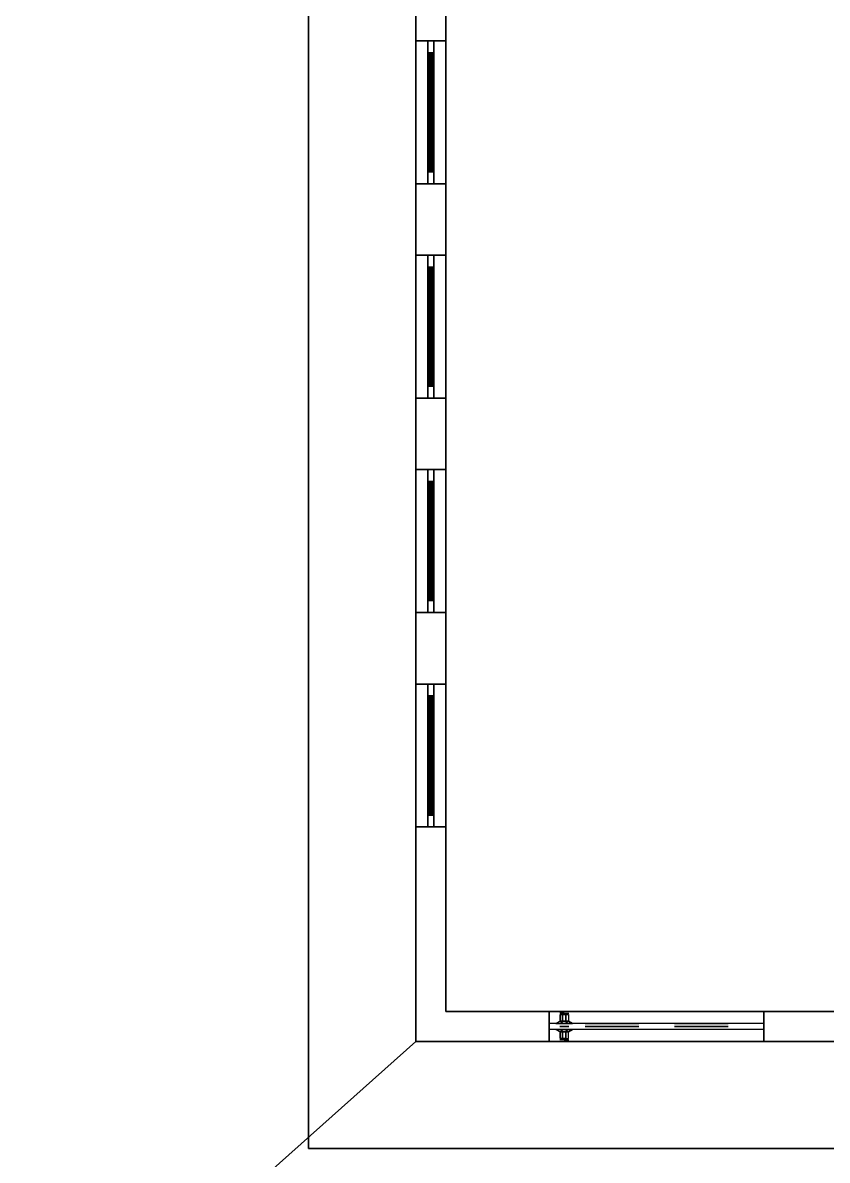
# Model space of a CAD drawing. Extents: x -340 to 755, y -404 to 683.
# Drawn here: x -66 to 69, y -120 to 71 of the extents above; entities that cross this region are included whole.
import ezdxf

# ---------------------------------------------------------------- set-up
doc = ezdxf.new("R2010")
doc.units = 0
for name, color, linetype in [('CEILING', 1, 'CONTINUOUS'), ('DOOR', 1, 'CONTINUOUS'), ('DOOR_HANDLE', 7, 'CONTINUOUS'), ('FASCIA', 2, 'CONTINUOUS'), ('FLOOR', 44, 'CONTINUOUS'), ('GLASS', 4, 'CONTINUOUS'), ('ROOF', 22, 'CONTINUOUS'), ('TERRAIN', 104, 'CONTINUOUS'), ('WALL', 43, 'CONTINUOUS'), ('WALL_INT', 7, 'CONTINUOUS'), ('WIN_FRM', 20, 'CONTINUOUS'), ('WINDOW', 10, 'CONTINUOUS')]:
    doc.layers.add(name, color=color, linetype=linetype)

# ---------------------------------------------------------------- blocks, each defined once
blk = doc.blocks.new('DOOR1')
at = {"layer": 'DOOR'}
for p, q in [((-0.5, 36.03), (0.5, 36.03)), ((-0.5, 0), (0.5, 0))]:
    blk.add_line(p, q, dxfattribs=at)
at = {"layer": 'DOOR', "extrusion": (-1, -3.01826e-16, 0)}
for p, q in [((0.5, 30.02, 48), (0.5, 30.02, 74)), ((0.5, 30.02, 42), (0.5, 21.02, 42)), ((0.5, 21.02, 12), (0.5, 30.02, 12)), ((0.5, 21.02, 48), (0.5, 30.02, 48)), ((0.5, 30.02, 12), (0.5, 30.02, 42)), ((0.5, 30.02, 74), (0.5, 21.02, 74)), ((0.5, 21.02, 74), (0.5, 21.02, 48)), ((0.5, 21.02, 42), (0.5, 21.02, 12)), ((0.5, 15.01, 48), (0.5, 15.01, 74)), ((0.5, 15.01, 12), (0.5, 15.01, 42)), ((0.5, 6, 12), (0.5, 15.01, 12)), ((0.5, 15.01, 42), (0.5, 6, 42)), ((0.5, 6, 48), (0.5, 15.01, 48)), ((0.5, 15.01, 74), (0.5, 6, 74)), ((0.5, 6, 74), (0.5, 6, 48)), ((0.5, 6, 42), (0.5, 6, 12))]:
    blk.add_line(p, q, dxfattribs=at)
at = {"layer": 'DOOR'}
for points, invisible_edges in [([(-0.5, 36.03, 12), (-0.5, 36.03, 74), (-0.5, 30.02, 74), (-0.5, 30.02, 12)], 14), ([(-0.5, 0, 12), (-0.5, 0), (-0.5, 36.03), (-0.5, 36.03, 12)], 8), ([(-0.5, 36.03, 74), (-0.5, 0, 74), (-0.5, 0, 79.99), (-0.5, 36.03, 80)], 1), ([(0.5, 36.03, 12), (0.5, 36.03, 74), (0.5, 30.02, 74), (0.5, 30.02, 12)], 14), ([(0.5, 0, 12), (0.5, 0), (0.5, 36.03), (0.5, 36.03, 12)], 8), ([(0.5, 36.03, 74), (0.5, 0, 74), (0.5, 0, 79.99), (0.5, 36.03, 80)], 1), ([(0.5, 21.02, 48), (0.5, 30.02, 48), (0.5, 30.02, 42), (0.5, 21.02, 42)], 10), ([(0.5, 21.02, 48), (0.5, 30.02, 48), (0.5, 30.02, 42), (0.5, 21.02, 42)], 10), ([(-0.5, 15.01, 48), (-0.5, 21.02, 48), (-0.5, 21.02, 74), (-0.5, 15.01, 74)], 15), ([(-0.5, 15.01, 12), (-0.5, 21.02, 12), (-0.5, 21.02, 48), (-0.5, 15.01, 48)], 15), ([(0.5, 15.01, 48), (0.5, 21.02, 48), (0.5, 21.02, 74), (0.5, 15.01, 74)], 15), ([(0.5, 15.01, 12), (0.5, 21.02, 12), (0.5, 21.02, 48), (0.5, 15.01, 48)], 15), ([(0.5, 15.01, 48), (0.5, 6, 48), (0.5, 6, 42), (0.5, 15.01, 42)], 10), ([(0.5, 15.01, 48), (0.5, 6, 48), (0.5, 6, 42), (0.5, 15.01, 42)], 10), ([(-0.5, 0, 74), (-0.5, 0, 12), (-0.5, 6, 12), (-0.5, 6, 74)], 14), ([(0.5, 0, 74), (0.5, 0, 12), (0.5, 6, 12), (0.5, 6, 74)], 14)]:
    blk.add_3dface(points, dxfattribs=dict(at, invisible_edges=invisible_edges))
for points in [[(0, 21.02, 48), (0, 30.02, 48), (0, 30.02, 74), (0, 21.02, 74)], [(0, 21.02, 12), (0, 30.02, 12), (0, 30.02, 42), (0, 21.02, 42)], [(0, 6, 48), (0, 15.01, 48), (0, 15.01, 74), (0, 6, 74)], [(0, 6, 42), (0, 6, 12), (0, 15.01, 12), (0, 15.01, 42)]]:
    blk.add_3dface(points, dxfattribs=at)
at = {"layer": 'DOOR_HANDLE', "extrusion": (1, -1.22461e-16, 0)}
blk.add_lwpolyline([(32.76, 36, -0.025802), (32.83, 37.23, -0.035463), (32.98, 38.12, -0.074651), (33.3, 38.88, -0.26275), (33.51, 39, -0.26275), (33.73, 38.88, -0.074651), (34.04, 38.12, -0.035463), (34.2, 37.23, -0.025802), (34.26, 36, -0.025802), (34.2, 34.77, -0.035463), (34.04, 33.88, -0.074651), (33.73, 33.12, -0.26275), (33.51, 33, -0.26275), (33.3, 33.12, -0.074651), (32.98, 33.88, -0.035463), (32.83, 34.77, -0.025802)], format="xyb", close=True, dxfattribs=at)
blk.add_lwpolyline([(32.76, 36, -0.025802), (32.83, 37.23, -0.035463), (32.98, 38.12, -0.074651), (33.3, 38.88, -0.26275), (33.51, 39, -0.26275), (33.73, 38.88, -0.074651), (34.04, 38.12, -0.035463), (34.2, 37.23, -0.025802), (34.26, 36, -0.025802), (34.2, 34.77, -0.035463), (34.04, 33.88, -0.074651), (33.73, 33.12, -0.26275), (33.51, 33, -0.26275), (33.3, 33.12, -0.074651), (32.98, 33.88, -0.035463), (32.83, 34.77, -0.025802)], format="xyb", close=True, dxfattribs=at)
at = {"layer": 'DOOR_HANDLE', "linetype": 'CONTINUOUS'}
for points in [[(-0.5, 34.09, 37.39), (-0.88, 33.8, 36.69), (-0.88, 34.21, 36.29), (-0.5, 34.9, 36.57)], [(-0.88, 34.21, 35.71), (-0.88, 33.8, 35.31), (-0.5, 34.09, 34.61), (-0.5, 34.9, 35.43)], [(-0.88, 34.21, 36.29), (-0.88, 34.21, 35.71), (-0.5, 34.9, 35.43), (-0.5, 34.9, 36.57)], [(0.5, 34.09, 37.39), (0.88, 33.8, 36.69), (0.88, 34.21, 36.29), (0.5, 34.9, 36.57)], [(0.88, 34.21, 35.71), (0.88, 33.8, 35.31), (0.5, 34.09, 34.61), (0.5, 34.9, 35.43)], [(0.88, 34.21, 36.29), (0.88, 34.21, 35.71), (0.5, 34.9, 35.43), (0.5, 34.9, 36.57)], [(-2, 33.8, 35.31), (-2, 34.21, 35.71), (-0.88, 34.21, 35.71), (-0.88, 33.8, 35.31)], [(-2, 33.8, 36.69), (-0.88, 33.8, 36.69), (-0.88, 34.21, 36.29), (-2, 34.21, 36.29)], [(-0.88, 34.21, 36.29), (-0.88, 34.21, 35.71), (-2, 34.21, 35.71), (-2, 34.21, 36.29)], [(-2, 33.23, 35.31), (-2, 33.8, 35.31), (-0.88, 33.8, 35.31), (-0.88, 33.23, 35.31)], [(-0.88, 33.23, 36.69), (-0.88, 33.8, 36.69), (-2, 33.8, 36.69), (-2, 33.23, 36.69)], [(-0.88, 32.82, 36.29), (-0.88, 33.23, 36.69), (-2, 33.23, 36.69), (-2, 32.82, 36.29)], [(-0.5, 32.94, 37.39), (-0.5, 34.09, 37.39), (-0.88, 33.8, 36.69), (-0.88, 33.23, 36.69)], [(-0.88, 33.23, 35.31), (-0.88, 33.8, 35.31), (-0.5, 34.09, 34.61), (-0.5, 32.94, 34.61)], [(-0.5, 32.13, 36.57), (-0.5, 32.94, 37.39), (-0.88, 33.23, 36.69), (-0.88, 32.82, 36.29)], [(-0.88, 32.82, 35.71), (-0.88, 33.23, 35.31), (-0.5, 32.94, 34.61), (-0.5, 32.13, 35.43)], [(-0.88, 32.82, 36.29), (-0.88, 32.82, 35.71), (-0.5, 32.13, 35.43), (-0.5, 32.13, 36.57)], [(0.5, 32.94, 37.39), (0.5, 34.09, 37.39), (0.88, 33.8, 36.69), (0.88, 33.23, 36.69)], [(0.88, 33.23, 35.31), (0.88, 33.8, 35.31), (0.5, 34.09, 34.61), (0.5, 32.94, 34.61)], [(0.5, 32.13, 36.57), (0.5, 32.94, 37.39), (0.88, 33.23, 36.69), (0.88, 32.82, 36.29)], [(0.88, 32.82, 35.71), (0.88, 33.23, 35.31), (0.5, 32.94, 34.61), (0.5, 32.13, 35.43)], [(0.88, 32.82, 36.29), (0.88, 32.82, 35.71), (0.5, 32.13, 35.43), (0.5, 32.13, 36.57)], [(2, 33.8, 35.31), (2, 34.21, 35.71), (0.88, 34.21, 35.71), (0.88, 33.8, 35.31)], [(2, 33.8, 36.69), (0.88, 33.8, 36.69), (0.88, 34.21, 36.29), (2, 34.21, 36.29)], [(0.88, 34.21, 36.29), (0.88, 34.21, 35.71), (2, 34.21, 35.71), (2, 34.21, 36.29)], [(2, 33.23, 35.31), (2, 33.8, 35.31), (0.88, 33.8, 35.31), (0.88, 33.23, 35.31)], [(0.88, 33.23, 36.69), (0.88, 33.8, 36.69), (2, 33.8, 36.69), (2, 33.23, 36.69)], [(0.88, 32.82, 36.29), (0.88, 33.23, 36.69), (2, 33.23, 36.69), (2, 32.82, 36.29)]]:
    blk.add_3dface(points, dxfattribs=at)
at = {"layer": 'DOOR_HANDLE', "invisible_edges": 13}
for points in [[(-2.25, 33.51, 36), (-2.25, 34.14, 37.62), (-2.25, 34.26, 36.75)], [(-2.25, 33.51, 36), (-2.25, 34.14, 34.38), (-2.25, 34.26, 35.25)], [(-2.25, 33.51, 36), (-2.25, 34.26, 35.25), (-2.25, 34.26, 36)], [(-2.25, 33.51, 36), (-2.25, 34.26, 36.75), (-2.25, 34.26, 36)], [(-2.25, 33.51, 36), (-2.25, 34.01, 38.25), (-2.25, 34.14, 37.62)], [(-2.25, 33.51, 36), (-2.25, 34.01, 33.75), (-2.25, 34.14, 34.38)], [(-2.25, 33.51, 36), (-2.25, 33.76, 38.88), (-2.25, 34.01, 38.25)], [(-2.25, 33.51, 36), (-2.25, 33.76, 33.13), (-2.25, 34.01, 33.75)], [(-2.25, 33.51, 36), (-2.25, 33.51, 39), (-2.25, 33.76, 38.88)], [(-2.25, 33.51, 36), (-2.25, 33.51, 33), (-2.25, 33.76, 33.13)], [(-2.25, 33.51, 36), (-2.25, 33.26, 38.88), (-2.25, 33.01, 38.25)], [(-2.25, 33.51, 36), (-2.25, 33.51, 39), (-2.25, 33.26, 38.88)], [(-2.25, 33.51, 36), (-2.25, 33.51, 33), (-2.25, 33.26, 33.13)], [(-2.25, 33.51, 36), (-2.25, 33.01, 38.25), (-2.25, 32.89, 37.62)], [(-2.25, 33.51, 36), (-2.25, 32.89, 37.62), (-2.25, 32.76, 36.75)], [(-2.25, 33.51, 36), (-2.25, 32.89, 34.38), (-2.25, 32.76, 35.25)], [(-2.25, 33.51, 36), (-2.25, 33.01, 33.75), (-2.25, 32.89, 34.38)], [(-2.25, 33.51, 36), (-2.25, 33.26, 33.13), (-2.25, 33.01, 33.75)], [(-2.25, 33.51, 36), (-2.25, 32.76, 35.25), (-2.25, 32.76, 36)], [(-2.25, 33.51, 36), (-2.25, 32.76, 36.75), (-2.25, 32.76, 36)], [(2.25, 33.51, 36), (2.25, 34.14, 37.62), (2.25, 34.26, 36.75)], [(2.25, 33.51, 36), (2.25, 34.14, 34.38), (2.25, 34.26, 35.25)], [(2.25, 33.51, 36), (2.25, 34.26, 35.25), (2.25, 34.26, 36)], [(2.25, 33.51, 36), (2.25, 34.26, 36.75), (2.25, 34.26, 36)], [(2.25, 33.51, 36), (2.25, 34.01, 38.25), (2.25, 34.14, 37.62)], [(2.25, 33.51, 36), (2.25, 34.01, 33.75), (2.25, 34.14, 34.38)], [(2.25, 33.51, 36), (2.25, 33.76, 38.88), (2.25, 34.01, 38.25)], [(2.25, 33.51, 36), (2.25, 33.76, 33.13), (2.25, 34.01, 33.75)], [(2.25, 33.51, 36), (2.25, 33.51, 39), (2.25, 33.76, 38.88)], [(2.25, 33.51, 36), (2.25, 33.51, 33), (2.25, 33.76, 33.13)], [(2.25, 33.51, 36), (2.25, 33.26, 38.88), (2.25, 33.01, 38.25)], [(2.25, 33.51, 36), (2.25, 33.51, 39), (2.25, 33.26, 38.88)], [(2.25, 33.51, 36), (2.25, 33.51, 33), (2.25, 33.26, 33.13)], [(2.25, 33.51, 36), (2.25, 33.01, 38.25), (2.25, 32.89, 37.62)], [(2.25, 33.51, 36), (2.25, 32.89, 37.62), (2.25, 32.76, 36.75)], [(2.25, 33.51, 36), (2.25, 32.89, 34.38), (2.25, 32.76, 35.25)], [(2.25, 33.51, 36), (2.25, 33.01, 33.75), (2.25, 32.89, 34.38)], [(2.25, 33.51, 36), (2.25, 33.26, 33.13), (2.25, 33.01, 33.75)], [(2.25, 33.51, 36), (2.25, 32.76, 35.25), (2.25, 32.76, 36)], [(2.25, 33.51, 36), (2.25, 32.76, 36.75), (2.25, 32.76, 36)]]:
    blk.add_3dface(points, dxfattribs=at)
blk = doc.blocks.new('WINDOW')
at = {"layer": 'GLASS'}
blk.add_3dface([(22, 0.5, 2), (22, 0.5, 34), (2, 0.5, 34), (2, 0.5, 2)], dxfattribs=at)
at = {"layer": 'WINDOW'}
for points in [[(0, 0, 36), (0, 1, 36), (0, 1), (0, 0)], [(0, 1), (0, 1, 36), (2, 1, 34), (2, 1, 2)], [(0, 1), (0, 0), (24, 0), (24, 1)], [(24, 1), (0, 1), (2, 1, 2), (22, 1, 2)], [(24, 1, 36), (24, 0, 36), (0, 0, 36), (0, 1, 36)], [(2, 1, 34), (0, 1, 36), (24, 1, 36), (22, 1, 34)], [(0, 0), (0, 0, 36), (2, 0, 34), (2, 0, 2)], [(24, 0), (0, 0), (2, 0, 2), (22, 0, 2)], [(2, 0, 34), (0, 0, 36), (24, 0, 36), (22, 0, 34)], [(22, 1, 2), (22, 0, 2), (2, 0, 2), (2, 1, 2)], [(22, 1, 34), (2, 1, 34), (2, 0, 34), (22, 0, 34)], [(22, 0.75, 12.25), (22, 0.25, 12.25), (2, 0.25, 12.25), (2, 0.75, 12.25)], [(2, 0.75, 11.75), (2, 0.25, 11.75), (22, 0.25, 11.75), (22, 0.75, 11.75)], [(2, 0.75, 11.75), (2, 0.75, 12.25), (22, 0.75, 12.25), (22, 0.75, 11.75)], [(22, 0.75, 24.25), (22, 0.25, 24.25), (2, 0.25, 24.25), (2, 0.75, 24.25)], [(2, 0.75, 23.75), (2, 0.25, 23.75), (22, 0.25, 23.75), (22, 0.75, 23.75)], [(2, 0.75, 23.75), (2, 0.75, 24.25), (22, 0.75, 24.25), (22, 0.75, 23.75)], [(2, 0.25, 11.75), (2, 0.25, 12.25), (22, 0.25, 12.25), (22, 0.25, 11.75)], [(2, 0.25, 23.75), (2, 0.25, 24.25), (22, 0.25, 24.25), (22, 0.25, 23.75)], [(11.75, 0.75, 2), (11.75, 0.25, 2), (11.75, 0.25, 34), (11.75, 0.75, 34)], [(11.75, 0.75, 2), (11.75, 0.75, 34), (12.25, 0.75, 34), (12.25, 0.75, 2)], [(11.75, 0.25, 2), (11.75, 0.25, 34), (12.25, 0.25, 34), (12.25, 0.25, 2)], [(12.25, 0.75, 2), (12.25, 0.25, 2), (12.25, 0.25, 34), (12.25, 0.75, 34)], [(22, 1, 2), (22, 0, 2), (22, 0, 34), (22, 1, 34)], [(22, 1, 34), (22, 1, 2), (24, 1), (24, 1, 36)], [(22, 0, 34), (22, 0, 2), (24, 0), (24, 0, 36)], [(24, 1), (24, 0), (24, 0, 36), (24, 1, 36)]]:
    blk.add_3dface(points, dxfattribs=at)

msp = doc.modelspace()

# ---------------------------------------------------------------- linework, layer by layer
at = {"layer": 'CEILING'}
msp.add_3dface([(-18, -118.02, 81.52), (84, -118.02, 183.52), (84, 157.98, 183.52), (-18, 157.98, 81.52)], dxfattribs=at)
at = {"layer": 'FASCIA'}
for points in [[(-18, -118.02, 90), (-18, 157.98, 90), (-18, 157.98, 81.52), (-18, -118.02, 81.52)], [(84, -118.02, 183.52), (84, -118.02, 192), (-18, -118.02, 90), (-18, -118.02, 81.52)]]:
    msp.add_3dface(points, dxfattribs=at)
at = {"layer": 'FLOOR'}
msp.add_3dface([(0, 139.98, 3.52), (168, 139.98, 3.52), (168, -100.02, 3.52), (0, -100.02, 3.52)], dxfattribs=at)
at = {"layer": 'ROOF'}
msp.add_3dface([(-18, -118.02, 90), (84, -118.02, 192), (84, 157.98, 192), (-18, 157.98, 90)], dxfattribs=at)
at = {"layer": 'TERRAIN'}
for points in [[(-336, 679.98, 3.52), (-336, -400.02, 3.52), (0, -100.02, 3.52), (0, 139.98, 3.52)], [(744, -400.02, 3.52), (168, -100.02, 3.52), (0, -100.02, 3.52), (-336, -400.02, 3.52)]]:
    msp.add_3dface(points, dxfattribs=at)
at = {"layer": 'WALL'}
for points in [[(0, 79.98, 3.52), (0, 67.98, 3.52), (0, 67.98, 99.52), (0, 79.98, 99.52)], [(0, 43.98, 75.52), (0, 43.98, 99.52), (0, 67.98, 99.52), (0, 67.98, 75.52)], [(0, 43.98, 3.52), (0, 43.98, 39.52), (0, 67.98, 39.52), (0, 67.98, 3.52)], [(0, 31.98, 3.52), (0, 31.98, 99.52), (0, 43.98, 99.52), (0, 43.98, 3.52)], [(0, 7.98, 75.52), (0, 7.98, 99.52), (0, 31.98, 99.52), (0, 31.98, 75.52)], [(0, 7.98, 3.52), (0, 7.98, 39.52), (0, 31.98, 39.52), (0, 31.98, 3.52)], [(0, -4.02, 3.52), (0, -4.02, 99.52), (0, 7.98, 99.52), (0, 7.98, 3.52)], [(0, -28.02, 75.52), (0, -28.02, 99.52), (0, -4.02, 99.52), (0, -4.02, 75.52)], [(0, -28.02, 3.52), (0, -28.02, 39.52), (0, -4.02, 39.52), (0, -4.02, 3.52)], [(0, -40.02, 3.52), (0, -40.02, 99.52), (0, -28.02, 99.52), (0, -28.02, 3.52)], [(0, -64.02, 75.52), (0, -64.02, 99.52), (0, -40.02, 99.52), (0, -40.02, 75.52)], [(0, -64.02, 3.52), (0, -64.02, 39.52), (0, -40.02, 39.52), (0, -40.02, 3.52)], [(0, -64.02, 3.52), (0, -100.02, 3.52), (0, -100.02, 99.52), (0, -64.02, 99.52)], [(22.39, -100.02, 3.52), (0, -100.02, 3.52), (0, -100.02, 99.52), (22.39, -100.02, 99.52)], [(0, -100.02, 99.52), (84, -100.02, 183.52), (168, -100.02, 99.52)], [(58.41, -100.02, 83.51), (58.41, -100.02, 99.52), (22.39, -100.02, 99.52), (22.39, -100.02, 83.52)], [(84, -100.02, 3.52), (58.41, -100.02, 3.52), (58.41, -100.02, 99.52), (84, -100.02, 99.52)]]:
    msp.add_3dface(points, dxfattribs=at)
at = {"layer": 'WALL_INT'}
for points in [[(5, 79.98, 3.52), (5, 67.98, 3.52), (5, 67.98, 104.52), (5, 79.98, 104.52)], [(5, 43.98, 75.52), (5, 43.98, 104.52), (5, 67.98, 104.52), (5, 67.98, 75.52)], [(5, 43.98, 3.52), (5, 43.98, 39.52), (5, 67.98, 39.52), (5, 67.98, 3.52)], [(5, 31.98, 3.52), (5, 31.98, 104.52), (5, 43.98, 104.52), (5, 43.98, 3.52)], [(5, 7.98, 75.52), (5, 7.98, 104.52), (5, 31.98, 104.52), (5, 31.98, 75.52)], [(5, 7.98, 3.52), (5, 7.98, 39.52), (5, 31.98, 39.52), (5, 31.98, 3.52)], [(5, -4.02, 3.52), (5, -4.02, 104.52), (5, 7.98, 104.52), (5, 7.98, 3.52)], [(5, -28.02, 75.52), (5, -28.02, 104.52), (5, -4.02, 104.52), (5, -4.02, 75.52)], [(5, -28.02, 3.52), (5, -28.02, 39.52), (5, -4.02, 39.52), (5, -4.02, 3.52)], [(5, -40.02, 3.52), (5, -40.02, 104.52), (5, -28.02, 104.52), (5, -28.02, 3.52)], [(5, -64.02, 75.52), (5, -64.02, 104.52), (5, -40.02, 104.52), (5, -40.02, 75.52)], [(5, -64.02, 3.52), (5, -64.02, 39.52), (5, -40.02, 39.52), (5, -40.02, 3.52)], [(5, -64.02, 3.52), (5, -95.02, 3.52), (5, -95.02, 104.52), (5, -64.02, 104.52)], [(22.39, -95.02, 3.52), (5, -95.02, 3.52), (5, -95.02, 99.52), (22.39, -95.02, 99.52)], [(163, -95.02, 99.52), (163, -95.02, 104.52), (5, -95.02, 104.52), (5, -95.02, 99.52)], [(5, -95.02, 104.52), (84, -95.02, 183.52), (163, -95.02, 104.52)], [(58.41, -95.02, 83.51), (58.41, -95.02, 99.52), (22.39, -95.02, 99.52), (22.39, -95.02, 83.52)], [(84, -95.02, 3.52), (58.41, -95.02, 3.52), (58.41, -95.02, 99.52), (84, -95.02, 99.52)]]:
    msp.add_3dface(points, dxfattribs=at)
at = {"layer": 'WIN_FRM'}
for points in [[(5, 43.98, 39.52), (0, 43.98, 39.52), (0, 67.98, 39.52), (5, 67.98, 39.52)], [(5, 43.98, 75.52), (0, 43.98, 75.52), (0, 67.98, 75.52), (5, 67.98, 75.52)], [(0, 67.98, 39.52), (5, 67.98, 39.52), (5, 67.98, 75.52), (0, 67.98, 75.52)], [(5, 43.98, 75.52), (0, 43.98, 75.52), (0, 43.98, 39.52), (5, 43.98, 39.52)], [(5, 7.98, 39.52), (0, 7.98, 39.52), (0, 31.98, 39.52), (5, 31.98, 39.52)], [(5, 7.98, 75.52), (0, 7.98, 75.52), (0, 31.98, 75.52), (5, 31.98, 75.52)], [(0, 31.98, 39.52), (5, 31.98, 39.52), (5, 31.98, 75.52), (0, 31.98, 75.52)], [(5, 7.98, 75.52), (0, 7.98, 75.52), (0, 7.98, 39.52), (5, 7.98, 39.52)], [(5, -28.02, 39.52), (0, -28.02, 39.52), (0, -4.02, 39.52), (5, -4.02, 39.52)], [(5, -28.02, 75.52), (0, -28.02, 75.52), (0, -4.02, 75.52), (5, -4.02, 75.52)], [(0, -4.02, 39.52), (5, -4.02, 39.52), (5, -4.02, 75.52), (0, -4.02, 75.52)], [(5, -28.02, 75.52), (0, -28.02, 75.52), (0, -28.02, 39.52), (5, -28.02, 39.52)], [(5, -64.02, 39.52), (0, -64.02, 39.52), (0, -40.02, 39.52), (5, -40.02, 39.52)], [(5, -64.02, 75.52), (0, -64.02, 75.52), (0, -40.02, 75.52), (5, -40.02, 75.52)], [(0, -40.02, 39.52), (5, -40.02, 39.52), (5, -40.02, 75.52), (0, -40.02, 75.52)], [(5, -64.02, 75.52), (0, -64.02, 75.52), (0, -64.02, 39.52), (5, -64.02, 39.52)], [(58.41, -95.02, 83.51), (58.41, -100.02, 83.51), (22.39, -100.02, 83.52), (22.39, -95.02, 83.52)], [(22.39, -95.02, 83.52), (22.39, -95.02, 3.52), (22.39, -100.02, 3.52), (22.39, -100.02, 83.52)], [(58.41, -100.02, 83.51), (58.41, -95.02, 83.51), (58.41, -95.02, 3.52), (58.41, -100.02, 3.52)]]:
    msp.add_3dface(points, dxfattribs=at)

# ---------------------------------------------------------------- block references
at = {"layer": 'DOOR', "rotation": 90}
msp.add_blockref('DOOR1', (58.41, -97.52, 3.52), dxfattribs=at)
at = {"layer": 'WINDOW', "rotation": 270}
for p in [(2, 67.98, 39.52), (2, 31.98, 39.52), (2, -4.02, 39.52), (2, -40.02, 39.52)]:
    msp.add_blockref('WINDOW', p, dxfattribs=at)

doc.saveas('drawing.dxf')
